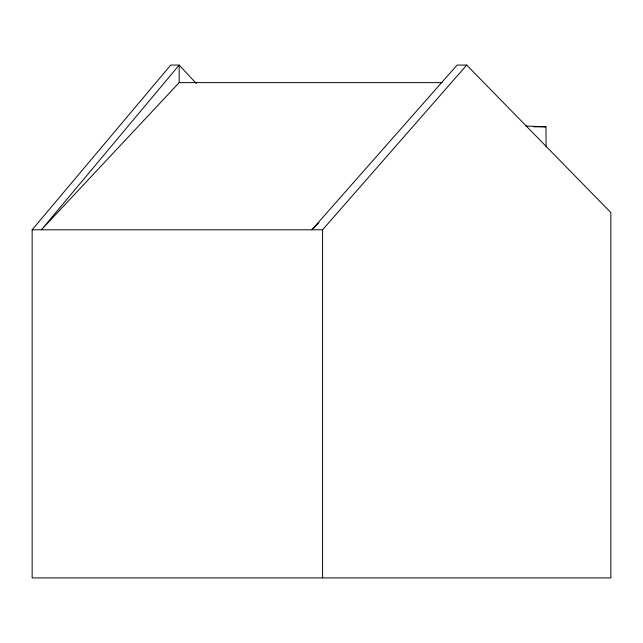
<?xml version="1.0" encoding="UTF-8"?>
<svg xmlns="http://www.w3.org/2000/svg" width="643" height="643" viewBox="0 0 643 643"><rect width="100%" height="100%" fill="white"/><g stroke="black" fill="none" stroke-linecap="round" stroke-linejoin="round"><path stroke-width="0.96" d="M318.912 222.663L311.863 229.8L457.085 65.08L466.714 65.08L610.85 212.616L610.85 577.92L32.15 577.92L32.15 229.8L170.725 65.08L179.164 65.08L196.292 83.429M322.577 577.92L322.577 229.8L466.714 65.08M179.164 82.634L41.401 229.8L179.164 65.08L179.164 82.634L442.038 82.634M533.931 126.808L545.971 126.808L546.1 146.805M32.15 229.8L322.577 229.8M525.998 126.028L545.971 126.808"/></g></svg>
